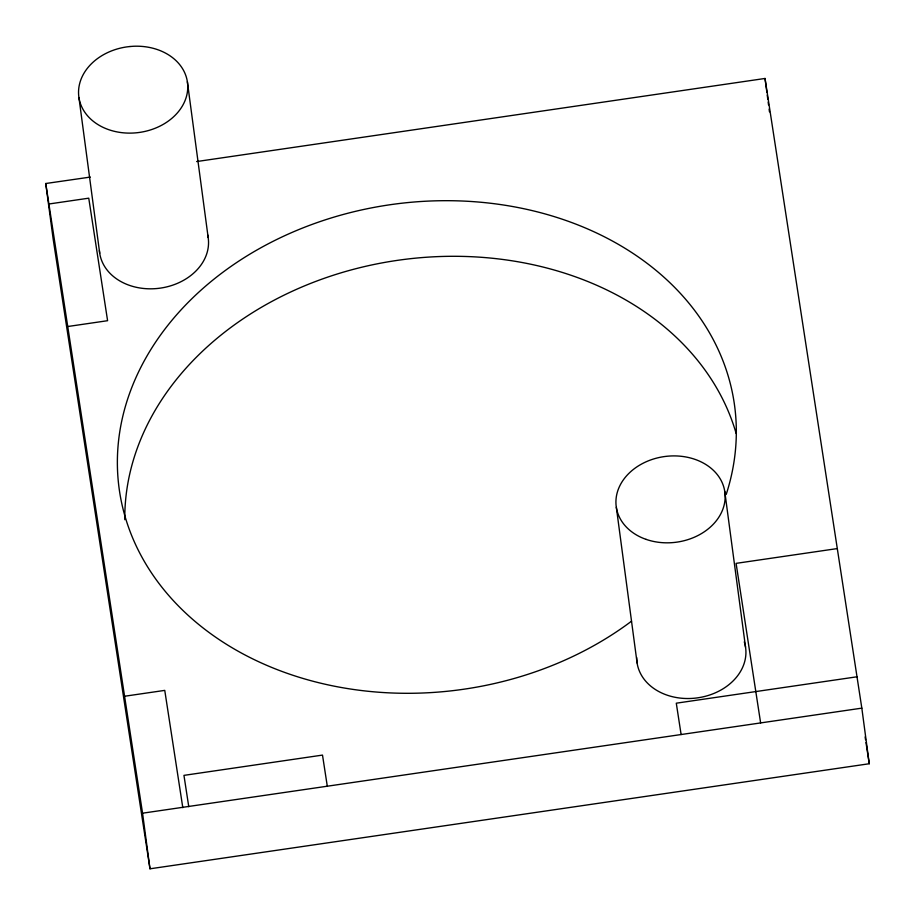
<?xml version="1.0" encoding="UTF-8"?>
<svg xmlns="http://www.w3.org/2000/svg" width="915" height="915" viewBox="0 0 915 915"><rect width="100%" height="100%" fill="white"/><g stroke="black" fill="none" stroke-linecap="round" stroke-linejoin="round"><path stroke-width="1.37" d="M90.345 177.075L45.75 183.515L142.557 813.195L861.827 708.141L765.02 78.461L196.645 161.555M48.998 203.988L88.755 198.178L107.593 320.696L67.836 326.506M837.305 548.577L736.095 563.365L760.628 722.919M125 696.189L164.757 690.39L182.806 807.682M857.012 676.791L676.288 703.189L681.115 734.539M45.75 183.515L53.173 239.124L149.98 868.804L869.25 763.739L861.827 708.141M865.121 736.918L865.556 739.743M865.99 742.568L869.25 763.739M327.33 786.431L322.503 755.092L183.949 775.371L188.764 806.71M765.02 78.461L766.873 92.358M767.25 95.137L767.799 99.312M768.177 102.091L768.543 104.87M769.103 109.045L769.469 111.824M724.76 491.447L745.531 647.145M616.333 507.287L637.103 662.986M187.369 81.744L208.151 237.442M78.942 97.585L99.712 253.283M142.557 813.195L149.98 868.804M207.625 234.766A54.797 43.234 -7.6 0 1 160.502 288.099A54.797 43.234 -7.6 0 1 99.403 250.584M631.544 621.171A310.505 245.014 -7.6 0 1 141.356 556.103A310.505 245.014 -7.6 0 1 405.219 202.844A310.505 245.014 -7.6 0 1 726.201 494.443M124.795 519.697A310.505 245.014 -7.6 0 1 398.974 260.135A310.505 245.014 -7.6 0 1 736.163 433.516M744.284 641.85A54.797 43.234 -7.6 0 1 697.893 697.802A54.797 43.234 -7.6 0 1 636.703 657.565M129.999 46.516L126.579 46.928A54.797 43.234 -7.6 0 0 88.149 116.48A54.797 43.234 -7.6 0 0 181.422 107.547A54.797 43.234 -7.6 0 0 133.43 46.265L129.999 46.516M646.013 539.347A54.797 43.234 -7.6 0 0 725.069 494.146A54.797 43.234 -7.6 0 0 640.557 464.603A54.797 43.234 -7.6 0 0 646.013 539.347"/></g></svg>
